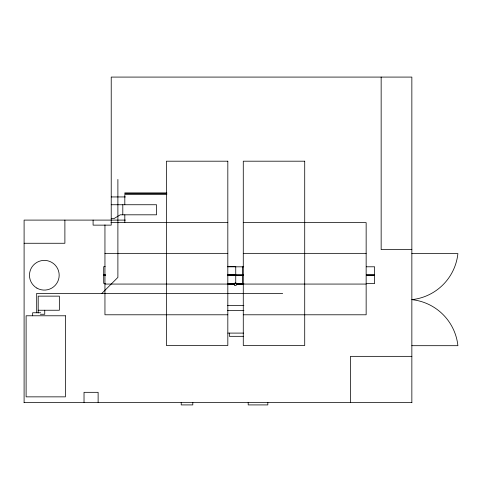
<?xml version="1.0" encoding="UTF-8"?>
<svg xmlns="http://www.w3.org/2000/svg" width="482" height="482" viewBox="0 0 482 482"><rect width="100%" height="100%" fill="white"/><g stroke="black" fill="none" stroke-linecap="round" stroke-linejoin="round"><path stroke-width="0.72" d="M101.901 293.369L117.891 277.385L117.891 179.431M166.868 192.89L124.814 192.89L124.814 193.65L166.868 193.65M166.868 194.403L124.814 194.403L124.814 204.742M111.222 196.939L125.428 196.939M111.222 204.742L156.542 204.742L156.542 214.815L120.283 214.815L113.987 218.593L111.222 218.593M125.428 220.099L24.1 220.099L24.1 402.693M110.944 222.63L227.823 222.63M243.277 222.63L366.151 222.63L366.151 314.788L243.277 314.788M24.1 243.265L64.889 243.265L64.889 220.099M411.851 249.616L381.154 249.616L381.154 77.084M104.949 253.351L227.823 253.351M243.277 253.351L366.151 253.351M411.851 253.598L457.9 253.598A51.803 51.803 0 0 1 411.851 299.647A51.803 51.803 0 0 1 457.9 345.69L411.851 345.69M105.203 266.648L103.702 266.648L103.702 283.41L105.203 283.41M227.492 266.648L235.74 266.648L235.74 274.903M227.751 266.823L243.717 266.823M366.374 266.793L374.628 266.793L374.628 283.555L366.374 283.555M103.702 274.782L105.203 274.782M227.492 274.782L235.74 274.782M103.702 274.903L105.203 274.903M227.492 274.903L243.5 274.957M366.374 274.921L374.628 274.921M366.374 275.047L374.628 275.047M103.702 275.156L105.203 275.156M227.492 275.156L243.5 275.077M103.702 275.282L105.203 275.282M227.492 275.282L243.5 275.33M366.374 275.294L374.628 275.294M227.751 275.457L243.5 275.457M366.374 275.421L374.628 275.421M227.492 283.41L234.993 283.41M227.751 283.585L243.5 283.585M227.39 283.711L234.138 283.711M236.385 283.711L243.886 283.711M104.949 284.067L234.722 284.067M236.192 284.067L366.151 284.067M227.823 284.229L234.722 284.229M236.192 284.229L243.531 284.229M282.687 293.369L36.692 293.369L36.692 312.758M227.39 305.498L243.886 305.498M38.199 310.239L59.352 310.239L59.352 296.141L38.199 296.141L38.199 312.926M227.414 310.535L243.934 310.535M40.717 312.758L32.662 312.758L32.662 315.782M40.38 314.27L44.748 314.27L44.748 310.239M227.823 314.788L104.949 314.788L104.949 224.877M227.896 333.098L243.524 333.098M243.524 336.322L229.372 336.322L229.372 333.098M411.851 356.349L350.456 356.349L350.456 402.398M24.1 402.398L411.851 402.398M411.851 402.693L411.851 77.084L111.222 77.084L111.222 225.136L93.092 225.136L93.092 220.099M267.829 402.398L267.829 404.916L248.194 404.916L248.194 402.398M242.591 266.793L242.591 275.047M242.591 275.294L242.591 283.555M235.74 275.156L235.74 283.41M192.8 402.398L192.8 404.916L181.214 404.916L181.214 402.398M124.814 214.815L124.814 222.6M122.802 204.742L122.802 214.815M98.123 402.398L98.123 392.324L84.025 392.324L84.025 402.398M227.823 161.193L166.386 161.193L166.386 345.504L227.823 345.504L227.823 161.193M304.714 161.193L243.277 161.193L243.277 345.504L304.714 345.504L304.714 161.193M65.395 315.782L26.112 315.782L26.112 396.855L65.395 396.855L65.395 315.782M36.897 288.109A14.858 14.858 0 0 0 59.178 275.246A14.858 14.858 0 0 0 36.897 262.377A14.858 14.858 0 0 0 36.897 288.109M234.565 285.121A1.259 1.259 0 0 0 236.668 284.555A1.259 1.259 0 0 0 235.132 283.012A1.259 1.259 0 0 0 234.565 285.121"/></g></svg>
